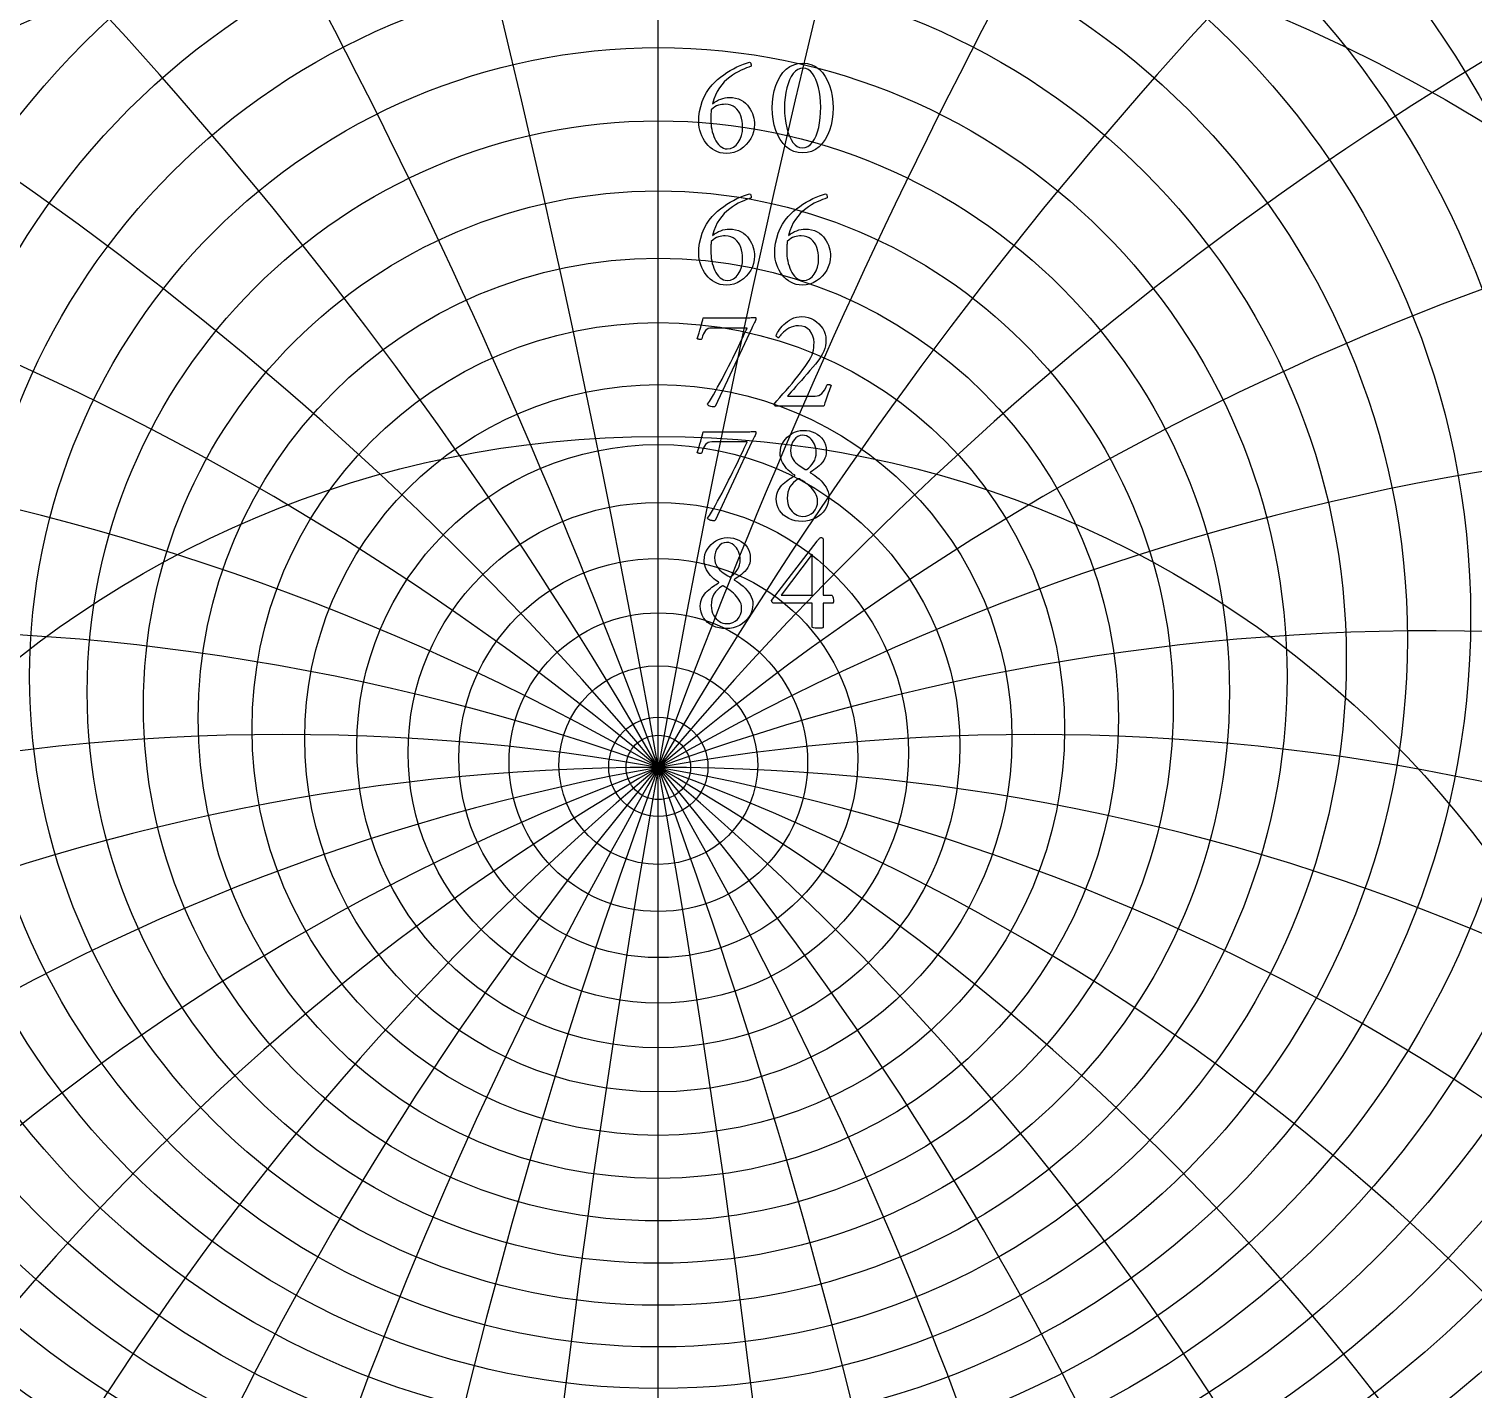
# Model space of a CAD drawing. Header units: millimetres. Extents: x -96 to 96, y -96 to 98.
# Drawn here: x -24.6 to 31.9, y 3.2 to 56.4 of the extents above; entities that cross this region are included whole.
import ezdxf

# ---------------------------------------------------------------- set-up
doc = ezdxf.new("R2010")
doc.units = ezdxf.units.MM
for name, color, linetype in [('CUT_OUTER', 1, 'Continuous'), ('ENGRAVE', 7, 'Continuous'), ('ENGRAVE_FINE', 8, 'Continuous'), ('TEXT', 5, 'Continuous')]:
    doc.layers.add(name, color=color, linetype=linetype)

msp = doc.modelspace()

# ---------------------------------------------------------------- linework, layer by layer
at = {"layer": 'CUT_OUTER'}
for centre, radius, start, end in [((-0.0002, -0.0002), 95.9249, 159.960768, 87.804282), ((-0.0008, 0.0006), 95.924, 92.195139, 159.961115)]:
    msp.add_arc(centre, radius, start, end, dxfattribs=at)
at = {"layer": 'ENGRAVE'}
msp.add_lwpolyline([(0, -94.5), (0, 94.5)], dxfattribs=at)
for centre, radius in [((0, 0), 94.5), ((0, 39.3198), 45.8214), ((0, 33.4026), 31.7828), ((0, 0), 61.8587), ((0, 29.9448), 20.1474), ((0, 0), 40.492), ((0, 28.1152), 9.7918), ((0, 27.5413), 1.26)]:
    msp.add_circle(centre, radius, dxfattribs=at)
for centre, radius, start, end in [((0, 49.5393), 64.3903, 158.578774, 21.421226), ((0, 68.701), 92.4464, 199.959035, 340.040965), ((0, -55.6978), 83.2391, 42, 138), ((0, -55.6978), 83.2391, 42, 138)]:
    msp.add_arc(centre, radius, start, end, dxfattribs=at)
at = {"layer": 'ENGRAVE_FINE'}
for centre, radius in [((0, 40.9306), 49.0744), ((0, 37.8737), 42.7421), ((0, 36.5736), 39.8155), ((0, 35.4037), 37.0235), ((0, 34.3505), 34.3505), ((0, 32.5503), 29.3084), ((0, 31.785), 26.9167), ((0, 31.0997), 24.5981), ((0, 30.4881), 22.3442), ((0, 29.4653), 18.0005), ((0, 29.0457), 15.8973), ((0, 28.6826), 13.8317), ((0, 28.3732), 11.7983), ((0, 27.9066), 7.8075), ((0, 27.7459), 5.8406), ((0, 27.632), 3.8866), ((0, 27.5639), 1.9412)]:
    msp.add_circle(centre, radius, dxfattribs=at)
for centre, radius, start, end in [((0, 42.7283), 52.5257, 104.50551, 75.49449), ((-472.0723, -55.6978), 479.3548, 3.846969, 18.080135), ((-472.0723, -55.6978), 479.3548, 3.846969, 18.080135), ((472.0723, -55.6978), 479.3548, 161.919865, 176.153031), ((472.0723, -55.6978), 479.3548, 161.919865, 176.153031), ((-228.6975, -55.6978), 243.3748, 7.744385, 36.376389), ((-228.6975, -55.6978), 243.3748, 7.744385, 36.376389), ((228.6975, -55.6978), 243.3748, 143.623611, 172.255615), ((228.6975, -55.6978), 243.3748, 143.623611, 172.255615), ((0, 44.7397), 56.2045, 131.44749, 48.55251), ((-144.1743, -55.6978), 166.4782, 11.745134, 55.103196), ((-144.1743, -55.6978), 166.4782, 11.745134, 55.103196), ((144.1743, -55.6978), 166.4782, 124.896804, 168.254866), ((144.1743, -55.6978), 166.4782, 124.896804, 168.254866), ((0, 46.997), 60.1454, 146.69677, 33.30323), ((-99.2005, -55.6978), 129.497, 15.907198, 74.457561), ((-99.2005, -55.6978), 129.497, 15.907198, 74.457561), ((99.2005, -55.6978), 129.497, 105.542439, 164.092802), ((99.2005, -55.6978), 129.497, 105.542439, 164.092802), ((0, 52.4148), 68.9898, 168.649585, 11.350415), ((0, 55.683), 74.0064, 177.547342, 2.452658), ((-69.8459, -55.6978), 108.6609, 20.296793, 94.565762), ((-69.8459, -55.6978), 108.6609, 20.296793, 94.565762), ((69.8459, -55.6978), 108.6609, 85.434238, 159.703207), ((69.8459, -55.6978), 108.6609, 85.434238, 159.703207), ((0, 59.4189), 79.518, 185.608142, 354.391858), ((0, 63.7174), 85.6227, 193.034463, 346.965537), ((-48.0581, -55.6978), 96.1162, 24.992282, 112.762358), ((-48.0581, -55.6978), 96.1162, 24.992282, 112.762358), ((48.0581, -55.6978), 96.1162, 67.237642, 155.007718), ((48.0581, -55.6978), 96.1162, 67.237642, 155.007718), ((-30.2966, -55.6978), 88.5812, 30.089288, 122.535602), ((-30.2966, -55.6978), 88.5812, 30.089288, 122.535602), ((30.2966, -55.6978), 88.5812, 57.464398, 149.910712), ((30.2966, -55.6978), 88.5812, 57.464398, 149.910712), ((-14.6773, -55.6978), 84.5232, 35.707517, 130.834526), ((-14.6773, -55.6978), 84.5232, 35.707517, 130.834526), ((14.6773, -55.6978), 84.5232, 49.165474, 144.292483), ((14.6773, -55.6978), 84.5232, 49.165474, 144.292483)]:
    msp.add_arc(centre, radius, start, end, dxfattribs=at)
at = {"layer": 'TEXT'}
for points in [[(2.7608, 53.7509), (2.8976, 53.7443), (3.0228, 53.7244), (3.1365, 53.6912), (3.2387, 53.6447), (3.3302, 53.588), (3.4119, 53.5239), (3.4839, 53.4525), (3.546, 53.3737), (3.5993, 53.2902), (3.6445, 53.2046), (3.6817, 53.117), (3.7109, 53.0272), (3.7329, 52.9386), (3.7486, 52.8546), (3.7581, 52.7752), (3.7612, 52.7003), (3.7519, 52.552), (3.7242, 52.4089), (3.6779, 52.2711), (3.6131, 52.1386), (3.5328, 52.0149), (3.4399, 51.9039), (3.3344, 51.8054), (3.2163, 51.7194), (3.0879, 51.6497), (2.9515, 51.6), (2.8071, 51.5701), (2.6546, 51.5602), (2.5347, 51.567), (2.4206, 51.5874), (2.3125, 51.6215), (2.2103, 51.6691), (2.1148, 51.728), (2.0266, 51.7956), (1.9457, 51.8719), (1.8722, 51.957), (1.8064, 52.049), (1.7486, 52.1463), (1.6988, 52.2488), (1.6571, 52.3565), (1.624, 52.4667), (1.6005, 52.5766), (1.5863, 52.6861), (1.5816, 52.7953), (1.59, 53.002), (1.6151, 53.2032), (1.6571, 53.3988), (1.7157, 53.5889), (1.7905, 53.7701), (1.8806, 53.9395), (1.9861, 54.0971), (2.1069, 54.2427), (2.2084, 54.3468), (2.3172, 54.4467), (2.4334, 54.5424), (2.5568, 54.6339), (2.6847, 54.7202), (2.8139, 54.8002), (2.9446, 54.8739), (3.0766, 54.9413), (3.207, 55.0011), (3.333, 55.0517), (3.4543, 55.0933), (3.5712, 55.1258), (3.589, 55.1217), (3.6033, 55.1097), (3.6141, 55.0896), (3.6215, 55.0615), (3.6264, 55.0316), (3.6299, 55.0063), (3.632, 54.9855), (3.6327, 54.9693), (3.5431, 54.9385), (3.4475, 54.9022), (3.3461, 54.8603), (3.2387, 54.8128), (3.1281, 54.7583), (3.0172, 54.6954), (2.906, 54.6242), (2.7944, 54.5445), (2.6854, 54.4553), (2.582, 54.3552), (2.4842, 54.2443), (2.392, 54.1226), (2.3078, 53.9886), (2.2341, 53.841), (2.1709, 53.6798), (2.1181, 53.505), (2.1929, 53.5604), (2.2718, 53.6091), (2.3549, 53.6512), (2.4423, 53.6867), (2.5292, 53.7148), (2.6113, 53.7349), (2.6885, 53.7469), (2.7608, 53.7509)], [(5.6446, 55.0922), (5.8299, 55.0772), (6.0002, 55.0321), (6.1554, 54.957), (6.2957, 54.8519), (6.4204, 54.7218), (6.529, 54.5718), (6.6216, 54.4018), (6.6981, 54.212), (6.758, 54.0075), (6.8008, 53.7935), (6.8264, 53.5702), (6.835, 53.3374), (6.8263, 53.1046), (6.8001, 52.8812), (6.7564, 52.6672), (6.6953, 52.4627), (6.6176, 52.2727), (6.5241, 52.1023), (6.415, 51.9514), (6.2901, 51.82), (6.1502, 51.7137), (5.996, 51.6377), (5.8275, 51.5921), (5.6446, 51.5769), (5.4665, 51.5921), (5.3009, 51.6377), (5.1479, 51.7137), (5.0075, 51.82), (4.8812, 51.9514), (4.7707, 52.1023), (4.6758, 52.2727), (4.5967, 52.4627), (4.5344, 52.6672), (4.4898, 52.8812), (4.4631, 53.1046), (4.4542, 53.3374), (4.4629, 53.5702), (4.4891, 53.7935), (4.5328, 54.0075), (4.5939, 54.212), (4.6718, 54.4018), (4.7658, 54.5718), (4.8758, 54.7218), (5.0019, 54.8519), (5.1427, 54.957), (5.2967, 55.0321), (5.464, 55.0772), (5.6446, 55.0922)], [(5.6725, 54.891), (5.562, 54.8779), (5.4595, 54.8386), (5.365, 54.7731), (5.2785, 54.6814), (5.2008, 54.5678), (5.1325, 54.4362), (5.0737, 54.2869), (5.0243, 54.1198), (4.9851, 53.9388), (4.9572, 53.7481), (4.9404, 53.5476), (4.9348, 53.3374), (4.9404, 53.1294), (4.9572, 52.9301), (4.9851, 52.7395), (5.0243, 52.5577), (5.073, 52.3892), (5.1297, 52.2385), (5.1945, 52.1056), (5.2674, 51.9905), (5.3472, 51.8976), (5.4329, 51.8312), (5.5246, 51.7914), (5.6222, 51.7781), (5.74, 51.7917), (5.8472, 51.8326), (5.9439, 51.9007), (6.0302, 51.9961), (6.1062, 52.1141), (6.172, 52.2504), (6.2277, 52.4047), (6.2733, 52.5773), (6.3088, 52.7628), (6.3341, 52.9559), (6.3493, 53.1568), (6.3544, 53.3653), (6.3489, 53.5751), (6.3327, 53.774), (6.3056, 53.9621), (6.2677, 54.1393), (6.2202, 54.3025), (6.1643, 54.4481), (6.1001, 54.5763), (6.0274, 54.687), (5.9476, 54.7763), (5.8619, 54.84), (5.7702, 54.8783), (5.6725, 54.891)], [(2.0734, 53.2647), (2.0682, 53.2197), (2.0636, 53.1739), (2.0598, 53.1274), (2.0566, 53.0803), (2.0542, 53.0328), (2.0525, 52.9853), (2.0514, 52.9378), (2.0511, 52.8903), (2.0535, 52.797), (2.0608, 52.7016), (2.0731, 52.6042), (2.0902, 52.5046), (2.1124, 52.4058), (2.1398, 52.3104), (2.1724, 52.2186), (2.2103, 52.1302), (2.2535, 52.0476), (2.3018, 51.973), (2.3555, 51.9065), (2.4143, 51.848), (2.4782, 51.8003), (2.5471, 51.7662), (2.6208, 51.7458), (2.6993, 51.739), (2.8247, 51.7544), (2.9383, 51.8005), (3.0399, 51.8773), (3.1297, 51.9849), (3.203, 52.1155), (3.2554, 52.2615), (3.2869, 52.4229), (3.2973, 52.5997), (3.293, 52.7149), (3.2799, 52.826), (3.258, 52.9329), (3.2275, 53.0356), (3.1875, 53.1313), (3.1374, 53.2172), (3.0771, 53.2934), (3.0067, 53.3597), (2.9253, 53.4135), (2.8321, 53.4519), (2.7269, 53.475), (2.6099, 53.4827), (2.5497, 53.4804), (2.4863, 53.4736), (2.4197, 53.4622), (2.3501, 53.4463), (2.2793, 53.4214), (2.2096, 53.3828), (2.141, 53.3306), (2.0734, 53.2647)], [(2.7608, 48.6017), (2.8976, 48.5951), (3.0228, 48.5752), (3.1365, 48.542), (3.2387, 48.4955), (3.3302, 48.4388), (3.4119, 48.3747), (3.4839, 48.3032), (3.546, 48.2245), (3.5993, 48.141), (3.6445, 48.0554), (3.6817, 47.9677), (3.7109, 47.878), (3.7329, 47.7894), (3.7486, 47.7054), (3.7581, 47.626), (3.7612, 47.551), (3.7519, 47.4028), (3.7242, 47.2597), (3.6779, 47.1219), (3.6131, 46.9894), (3.5328, 46.8657), (3.4399, 46.7546), (3.3344, 46.6561), (3.2163, 46.5702), (3.0879, 46.5005), (2.9515, 46.4508), (2.8071, 46.4209), (2.6546, 46.4109), (2.5347, 46.4178), (2.4206, 46.4382), (2.3125, 46.4722), (2.2103, 46.5199), (2.1148, 46.5788), (2.0266, 46.6464), (1.9457, 46.7227), (1.8722, 46.8077), (1.8064, 46.8998), (1.7486, 46.9971), (1.6988, 47.0996), (1.6571, 47.2073), (1.624, 47.3175), (1.6005, 47.4274), (1.5863, 47.5369), (1.5816, 47.646), (1.59, 47.8528), (1.6151, 48.054), (1.6571, 48.2496), (1.7157, 48.4396), (1.7905, 48.6209), (1.8806, 48.7903), (1.9861, 48.9479), (2.1069, 49.0935), (2.2084, 49.1976), (2.3172, 49.2975), (2.4334, 49.3932), (2.5568, 49.4847), (2.6847, 49.571), (2.8139, 49.651), (2.9446, 49.7247), (3.0766, 49.7921), (3.207, 49.8518), (3.333, 49.9025), (3.4543, 49.9441), (3.5712, 49.9765), (3.589, 49.9725), (3.6033, 49.9605), (3.6141, 49.9404), (3.6215, 49.9123), (3.6264, 49.8824), (3.6299, 49.8571), (3.632, 49.8363), (3.6327, 49.8201), (3.5431, 49.7893), (3.4475, 49.753), (3.3461, 49.7111), (3.2387, 49.6636), (3.1281, 49.6091), (3.0172, 49.5462), (2.906, 49.475), (2.7944, 49.3953), (2.6854, 49.3061), (2.582, 49.206), (2.4842, 49.0951), (2.392, 48.9734), (2.3078, 48.8394), (2.2341, 48.6918), (2.1709, 48.5306), (2.1181, 48.3558), (2.1929, 48.4112), (2.2718, 48.4599), (2.3549, 48.502), (2.4423, 48.5374), (2.5292, 48.5656), (2.6113, 48.5857), (2.6885, 48.5977), (2.7608, 48.6017)], [(5.734, 48.6017), (5.8708, 48.5951), (5.996, 48.5752), (6.1097, 48.542), (6.2119, 48.4955), (6.3034, 48.4388), (6.3851, 48.3747), (6.4571, 48.3032), (6.5192, 48.2245), (6.5725, 48.141), (6.6177, 48.0554), (6.6549, 47.9677), (6.6841, 47.878), (6.7061, 47.7894), (6.7218, 47.7054), (6.7313, 47.626), (6.7344, 47.551), (6.7251, 47.4028), (6.6974, 47.2597), (6.6511, 47.1219), (6.5863, 46.9894), (6.506, 46.8657), (6.413, 46.7546), (6.3076, 46.6561), (6.1895, 46.5702), (6.0611, 46.5005), (5.9247, 46.4508), (5.7803, 46.4209), (5.6278, 46.4109), (5.5078, 46.4178), (5.3938, 46.4382), (5.2857, 46.4722), (5.1835, 46.5199), (5.088, 46.5788), (4.9998, 46.6464), (4.9189, 46.7227), (4.8454, 46.8077), (4.7796, 46.8998), (4.7218, 46.9971), (4.672, 47.0996), (4.6302, 47.2073), (4.5972, 47.3175), (4.5737, 47.4274), (4.5595, 47.5369), (4.5548, 47.646), (4.5632, 47.8528), (4.5883, 48.054), (4.6302, 48.2496), (4.6889, 48.4396), (4.7637, 48.6209), (4.8538, 48.7903), (4.9593, 48.9479), (5.0801, 49.0935), (5.1816, 49.1976), (5.2904, 49.2975), (5.4066, 49.3932), (5.53, 49.4847), (5.6579, 49.571), (5.7871, 49.651), (5.9177, 49.7247), (6.0498, 49.7921), (6.1802, 49.8518), (6.3062, 49.9025), (6.4275, 49.9441), (6.5444, 49.9765), (6.5622, 49.9725), (6.5765, 49.9605), (6.5873, 49.9404), (6.5947, 49.9123), (6.5996, 49.8824), (6.6031, 49.8571), (6.6052, 49.8363), (6.6059, 49.8201), (6.5163, 49.7893), (6.4207, 49.753), (6.3193, 49.7111), (6.2119, 49.6636), (6.1013, 49.6091), (5.9904, 49.5462), (5.8791, 49.475), (5.7675, 49.3953), (5.6586, 49.3061), (5.5552, 49.206), (5.4574, 49.0951), (5.3652, 48.9734), (5.281, 48.8394), (5.2073, 48.6918), (5.1441, 48.5306), (5.0913, 48.3558), (5.1661, 48.4112), (5.245, 48.4599), (5.3281, 48.502), (5.4155, 48.5374), (5.5024, 48.5656), (5.5845, 48.5857), (5.6617, 48.5977), (5.734, 48.6017)], [(2.0734, 48.1155), (2.0682, 48.0704), (2.0636, 48.0247), (2.0598, 47.9782), (2.0566, 47.9311), (2.0542, 47.8836), (2.0525, 47.8361), (2.0514, 47.7886), (2.0511, 47.7411), (2.0535, 47.6478), (2.0608, 47.5524), (2.0731, 47.455), (2.0902, 47.3554), (2.1124, 47.2566), (2.1398, 47.1612), (2.1724, 47.0694), (2.2103, 46.981), (2.2535, 46.8984), (2.3018, 46.8238), (2.3555, 46.7573), (2.4143, 46.6988), (2.4782, 46.6511), (2.5471, 46.617), (2.6208, 46.5966), (2.6993, 46.5898), (2.8247, 46.6052), (2.9383, 46.6513), (3.0399, 46.7281), (3.1297, 46.8357), (3.203, 46.9663), (3.2554, 47.1123), (3.2869, 47.2737), (3.2973, 47.4504), (3.293, 47.5657), (3.2799, 47.6768), (3.258, 47.7837), (3.2275, 47.8864), (3.1875, 47.9821), (3.1374, 48.068), (3.0771, 48.1441), (3.0067, 48.2105), (2.9253, 48.2643), (2.8321, 48.3027), (2.7269, 48.3258), (2.6099, 48.3335), (2.5497, 48.3312), (2.4863, 48.3244), (2.4197, 48.313), (2.3501, 48.2971), (2.2793, 48.2722), (2.2096, 48.2336), (2.141, 48.1813), (2.0734, 48.1155)], [(5.0466, 48.1155), (5.0414, 48.0704), (5.0368, 48.0247), (5.033, 47.9782), (5.0298, 47.9311), (5.0274, 47.8836), (5.0256, 47.8361), (5.0246, 47.7886), (5.0243, 47.7411), (5.0267, 47.6478), (5.034, 47.5524), (5.0463, 47.455), (5.0634, 47.3554), (5.0856, 47.2566), (5.113, 47.1612), (5.1456, 47.0694), (5.1835, 46.981), (5.2267, 46.8984), (5.275, 46.8238), (5.3287, 46.7573), (5.3875, 46.6988), (5.4514, 46.6511), (5.5202, 46.617), (5.5939, 46.5966), (5.6725, 46.5898), (5.7979, 46.6052), (5.9115, 46.6513), (6.0131, 46.7281), (6.1029, 46.8357), (6.1762, 46.9663), (6.2286, 47.1123), (6.2601, 47.2737), (6.2705, 47.4504), (6.2662, 47.5657), (6.2531, 47.6768), (6.2312, 47.7837), (6.2007, 47.8864), (6.1607, 47.9821), (6.1106, 48.068), (6.0503, 48.1441), (5.9799, 48.2105), (5.8985, 48.2643), (5.8053, 48.3027), (5.7001, 48.3258), (5.5831, 48.3335), (5.5229, 48.3312), (5.4595, 48.3244), (5.3929, 48.313), (5.3232, 48.2971), (5.2525, 48.2722), (5.1828, 48.2336), (5.1142, 48.1813), (5.0466, 48.1155)], [(3.4091, 45.1268), (3.4633, 45.1274), (3.5195, 45.1289), (3.5778, 45.1315), (3.6383, 45.1352), (3.6934, 45.1389), (3.7361, 45.1415), (3.7661, 45.1431), (3.7836, 45.1436), (3.7982, 45.1405), (3.8087, 45.131), (3.815, 45.1153), (3.8171, 45.0933), (3.8139, 45.0627), (3.8045, 45.0269), (3.7888, 44.9859), (3.7668, 44.9396), (3.7413, 44.8898), (3.7151, 44.8383), (3.6882, 44.785), (3.6606, 44.73), (2.2243, 41.6618), (2.2145, 41.6545), (2.202, 41.6493), (2.1866, 41.6461), (2.1684, 41.6451), (2.1359, 41.647), (2.1, 41.6527), (2.0605, 41.6624), (2.0175, 41.6758), (1.9784, 41.6917), (1.9505, 41.7086), (1.9337, 41.7266), (1.9281, 41.7457), (1.9997, 41.8574), (2.0748, 41.9804), (2.1534, 42.1145), (2.2355, 42.2598), (2.3198, 42.4128), (2.4052, 42.57), (2.4917, 42.7314), (2.5792, 42.8969), (2.6662, 43.0639), (2.751, 43.2295), (2.8338, 43.3936), (2.9145, 43.5564), (2.9921, 43.7148), (3.0654, 43.8659), (3.1346, 44.0096), (3.1995, 44.146), (3.2593, 44.2721), (3.3127, 44.3849), (3.3599, 44.4845), (3.4007, 44.5708), (3.4337, 44.6404), (3.4573, 44.6902), (3.4715, 44.7201), (3.4762, 44.73), (2.0902, 44.73), (2.014, 44.7237), (1.9477, 44.7049), (1.8911, 44.6734), (1.8443, 44.6294), (1.8038, 44.5718), (1.766, 44.4995), (1.7311, 44.4125), (1.699, 44.3109), (1.6927, 44.2962), (1.6794, 44.2857), (1.6591, 44.2794), (1.6319, 44.2773), (1.6223, 44.278), (1.6102, 44.2801), (1.5958, 44.2836), (1.5788, 44.2885), (1.5619, 44.2941), (1.5474, 44.2997), (1.5353, 44.3053), (1.5257, 44.3109), (1.5615, 44.4232), (1.5963, 44.5365), (1.63, 44.6509), (1.6626, 44.7664), (1.6925, 44.8759), (1.7178, 44.9724), (1.7386, 45.0561), (1.7549, 45.1268)], [(6.7679, 42.489), (6.7396, 42.4196), (6.7106, 42.3457), (6.681, 42.2673), (6.6506, 42.1844), (6.6205, 42.1007), (6.5919, 42.0202), (6.5646, 41.9428), (6.5388, 41.8686), (6.5157, 41.8019), (6.4969, 41.7471), (6.4822, 41.7041), (6.4717, 41.673), (4.5827, 41.673), (4.5742, 41.6795), (4.5653, 41.6877), (4.556, 41.6976), (4.5464, 41.7093), (4.5379, 41.7214), (4.5317, 41.7324), (4.5281, 41.7423), (4.5269, 41.7513), (4.6421, 41.8812), (4.7588, 42.0139), (4.8768, 42.1494), (4.9963, 42.2878), (5.1151, 42.4271), (5.231, 42.5658), (5.3442, 42.7038), (5.4546, 42.841), (5.5597, 42.9752), (5.6572, 43.1037), (5.7469, 43.2267), (5.829, 43.344), (5.9053, 43.4631), (5.9666, 43.5746), (6.0129, 43.6783), (6.0442, 43.7744), (6.065, 43.8676), (6.0798, 43.963), (6.0887, 44.0604), (6.0917, 44.16), (6.081, 44.2941), (6.0491, 44.4171), (5.9958, 44.5288), (5.9212, 44.6294), (5.8302, 44.7126), (5.7277, 44.7719), (5.6137, 44.8076), (5.4881, 44.8195), (5.3826, 44.8135), (5.2841, 44.7957), (5.1926, 44.766), (5.1081, 44.7244), (5.0309, 44.6759), (4.9614, 44.6252), (4.8996, 44.5725), (4.8454, 44.5177), (4.7993, 44.4653), (4.7616, 44.4199), (4.7322, 44.3814), (4.7113, 44.35), (4.6943, 44.3523), (4.6771, 44.3591), (4.6594, 44.3704), (4.6414, 44.3863), (4.6255, 44.4033), (4.6142, 44.4178), (4.6074, 44.4298), (4.6051, 44.4394), (4.6171, 44.4689), (4.6365, 44.5072), (4.6633, 44.5542), (4.6973, 44.6099), (4.7387, 44.6707), (4.7874, 44.7328), (4.8435, 44.7964), (4.9069, 44.8614), (4.9766, 44.9246), (5.0515, 44.9829), (5.1317, 45.0364), (5.2171, 45.0849), (5.3077, 45.1253), (5.4036, 45.1541), (5.5047, 45.1714), (5.6111, 45.1771), (5.7394, 45.1689), (5.8619, 45.1443), (5.9783, 45.1033), (6.0889, 45.0458), (6.1909, 44.9754), (6.2817, 44.8956), (6.3613, 44.8064), (6.4298, 44.7077), (6.4848, 44.6025), (6.5241, 44.4939), (6.5477, 44.3818), (6.5556, 44.2662), (6.5503, 44.1506), (6.5346, 44.0384), (6.5084, 43.9298), (6.4717, 43.8247), (6.426, 43.723), (6.3725, 43.6249), (6.3114, 43.5302), (6.2426, 43.439), (6.145, 43.3198), (6.0421, 43.1966), (5.934, 43.0697), (5.8206, 42.9389), (5.7062, 42.8082), (5.595, 42.6818), (5.4869, 42.5595), (5.3819, 42.4415), (5.2838, 42.3313), (5.1961, 42.2326), (5.1189, 42.1454), (5.0522, 42.0698), (6.1364, 42.0698), (6.2138, 42.0763), (6.2838, 42.0957), (6.3465, 42.128), (6.4019, 42.1732), (6.4527, 42.2317), (6.5018, 42.3038), (6.5491, 42.3896), (6.5947, 42.489), (6.6027, 42.5036), (6.6156, 42.5141), (6.6334, 42.5204), (6.6562, 42.5225), (6.6659, 42.5218), (6.6785, 42.5197), (6.6939, 42.5162), (6.712, 42.5113), (6.7302, 42.5057), (6.7456, 42.5001), (6.7581, 42.4945), (6.7679, 42.489)], [(3.4091, 40.6695), (3.4633, 40.67), (3.5195, 40.6716), (3.5778, 40.6742), (3.6383, 40.6778), (3.6934, 40.6815), (3.7361, 40.6841), (3.7661, 40.6857), (3.7836, 40.6862), (3.7982, 40.6831), (3.8087, 40.6737), (3.815, 40.6579), (3.8171, 40.6359), (3.8139, 40.6054), (3.8045, 40.5696), (3.7888, 40.5285), (3.7668, 40.4822), (3.7413, 40.4325), (3.7151, 40.3809), (3.6882, 40.3277), (3.6606, 40.2727), (2.2243, 37.2045), (2.2145, 37.1971), (2.202, 37.1919), (2.1866, 37.1887), (2.1684, 37.1877), (2.1359, 37.1896), (2.1, 37.1954), (2.0605, 37.205), (2.0175, 37.2184), (1.9784, 37.2343), (1.9505, 37.2513), (1.9337, 37.2693), (1.9281, 37.2883), (1.9997, 37.4001), (2.0748, 37.523), (2.1534, 37.6571), (2.2355, 37.8025), (2.3198, 37.9554), (2.4052, 38.1126), (2.4917, 38.274), (2.5792, 38.4396), (2.6662, 38.6065), (2.751, 38.7721), (2.8338, 38.9363), (2.9145, 39.099), (2.9921, 39.2574), (3.0654, 39.4085), (3.1346, 39.5522), (3.1995, 39.6886), (3.2593, 39.8147), (3.3127, 39.9276), (3.3599, 40.0271), (3.4007, 40.1134), (3.4337, 40.1831), (3.4573, 40.2328), (3.4715, 40.2627), (3.4762, 40.2727), (2.0902, 40.2727), (2.014, 40.2664), (1.9477, 40.2475), (1.8911, 40.2161), (1.8443, 40.1721), (1.8038, 40.1144), (1.766, 40.0421), (1.7311, 39.9552), (1.699, 39.8535), (1.6927, 39.8388), (1.6794, 39.8284), (1.6591, 39.8221), (1.6319, 39.82), (1.6223, 39.8207), (1.6102, 39.8228), (1.5958, 39.8263), (1.5788, 39.8312), (1.5619, 39.8367), (1.5474, 39.8423), (1.5353, 39.8479), (1.5257, 39.8535), (1.5615, 39.9658), (1.5963, 40.0792), (1.63, 40.1935), (1.6626, 40.309), (1.6925, 40.4185), (1.7178, 40.5151), (1.7386, 40.5987), (1.7549, 40.6695)], [(5.6725, 40.7253), (5.7929, 40.7194), (5.908, 40.7016), (6.0178, 40.6719), (6.1224, 40.6303), (6.2194, 40.5776), (6.3062, 40.5144), (6.3828, 40.4407), (6.4494, 40.3565), (6.5032, 40.2622), (6.5416, 40.1581), (6.5646, 40.0442), (6.5723, 39.9206), (6.566, 39.8179), (6.5472, 39.7222), (6.5157, 39.6335), (6.4717, 39.5517), (6.4188, 39.4763), (6.3607, 39.4064), (6.2973, 39.3421), (6.2286, 39.2835), (6.1582, 39.2297), (6.0896, 39.1801), (6.0227, 39.1347), (5.9576, 39.0934), (5.9429, 39.0872), (5.938, 39.0795), (5.9429, 39.0704), (5.9576, 39.0599), (6.0412, 39.0117), (6.1245, 38.9565), (6.2075, 38.8943), (6.2901, 38.8252), (6.369, 38.7504), (6.441, 38.6715), (6.506, 38.5884), (6.5639, 38.501), (6.6116, 38.4106), (6.6457, 38.318), (6.6661, 38.2234), (6.6729, 38.1266), (6.6638, 37.9932), (6.6366, 37.8667), (6.5912, 37.7473), (6.5276, 37.6348), (6.4492, 37.5316), (6.3593, 37.4399), (6.2578, 37.3597), (6.1448, 37.2911), (6.0238, 37.2361), (5.8982, 37.1968), (5.7681, 37.1732), (5.6334, 37.1653), (5.4893, 37.1723), (5.3533, 37.1933), (5.2253, 37.2282), (5.1053, 37.2771), (4.9958, 37.3386), (4.8992, 37.4112), (4.8155, 37.4951), (4.7448, 37.5901), (4.6886, 37.6945), (4.6484, 37.8066), (4.6243, 37.9265), (4.6163, 38.0539), (4.6212, 38.1413), (4.6358, 38.2244), (4.6603, 38.3033), (4.6945, 38.3781), (4.7361, 38.4486), (4.7825, 38.515), (4.8339, 38.5772), (4.8901, 38.6352), (4.949, 38.689), (5.0082, 38.7386), (5.0677, 38.784), (5.1276, 38.8252), (5.1851, 38.8626), (5.2373, 38.8964), (5.2843, 38.9268), (5.326, 38.9537), (5.3344, 38.9618), (5.3372, 38.9691), (5.3344, 38.9757), (5.326, 38.9817), (5.2689, 39.0189), (5.2094, 39.0634), (5.1474, 39.1153), (5.0829, 39.1745), (5.0197, 39.24), (4.9614, 39.3107), (4.9079, 39.3867), (4.8594, 39.4679), (4.819, 39.5538), (4.7902, 39.6439), (4.7729, 39.7382), (4.7672, 39.8367), (4.775, 39.952), (4.7986, 40.0631), (4.8379, 40.17), (4.8929, 40.2727), (4.9609, 40.3685), (5.0389, 40.455), (5.1271, 40.532), (5.2254, 40.5996), (5.3309, 40.6546), (5.4406, 40.6939), (5.5545, 40.7175), (5.6725, 40.7253)], [(5.6446, 40.5353), (5.5505, 40.5242), (5.4637, 40.4906), (5.3842, 40.4347), (5.3121, 40.3565), (5.2522, 40.2629), (5.2094, 40.1609), (5.1837, 40.0505), (5.1751, 39.9317), (5.1813, 39.8324), (5.1996, 39.741), (5.2302, 39.6577), (5.2729, 39.5825), (5.3241, 39.5145), (5.3798, 39.4532), (5.4401, 39.3986), (5.5049, 39.3505), (5.5698, 39.3076), (5.6306, 39.2681), (5.6872, 39.2321), (5.7396, 39.1996), (5.7459, 39.1972), (5.7536, 39.1954), (5.7627, 39.1944), (5.7731, 39.194), (5.7756, 39.194), (5.7773, 39.194), (5.7784, 39.194), (5.7787, 39.194), (5.7868, 39.1944), (5.7941, 39.1954), (5.8007, 39.1972), (5.8067, 39.1996), (5.8863, 39.259), (5.9576, 39.3254), (6.0204, 39.3987), (6.0749, 39.4791), (6.1189, 39.5664), (6.1504, 39.6607), (6.1692, 39.762), (6.1755, 39.8703), (6.1715, 39.9506), (6.1595, 40.0296), (6.1394, 40.1071), (6.1113, 40.1832), (6.0758, 40.2555), (6.0337, 40.3216), (5.985, 40.3813), (5.9296, 40.4347), (5.8678, 40.4787), (5.7997, 40.5102), (5.7253, 40.529), (5.6446, 40.5353)], [(5.6446, 37.3609), (5.7719, 37.3714), (5.8856, 37.4029), (5.9857, 37.4553), (6.0721, 37.5286), (6.1418, 37.6191), (6.1916, 37.7228), (6.2215, 37.8398), (6.2314, 37.9701), (6.2255, 38.0527), (6.2077, 38.1329), (6.178, 38.2106), (6.1364, 38.2859), (6.0868, 38.3578), (6.033, 38.4256), (5.975, 38.4892), (5.9129, 38.5485), (5.8496, 38.6032), (5.7885, 38.6526), (5.7295, 38.6968), (5.6725, 38.7358), (5.6219, 38.7686), (5.5817, 38.7944), (5.552, 38.8133), (5.5328, 38.8252), (5.5223, 38.8301), (5.5133, 38.8336), (5.5056, 38.8357), (5.4993, 38.8364), (5.4916, 38.836), (5.4853, 38.835), (5.4804, 38.8332), (5.4769, 38.8308), (5.3727, 38.7585), (5.2834, 38.6813), (5.2092, 38.5992), (5.15, 38.5122), (5.1048, 38.4176), (5.0725, 38.3124), (5.0531, 38.1968), (5.0466, 38.0707), (5.0522, 37.963), (5.069, 37.8632), (5.0969, 37.7715), (5.136, 37.6879), (5.1837, 37.613), (5.2373, 37.5475), (5.2969, 37.4914), (5.3624, 37.4448), (5.4314, 37.4081), (5.5014, 37.3819), (5.5725, 37.3662), (5.6446, 37.3609)], [(2.6993, 36.5298), (2.8197, 36.5239), (2.9348, 36.506), (3.0446, 36.4763), (3.1492, 36.4348), (3.2462, 36.382), (3.333, 36.3188), (3.4096, 36.2451), (3.4762, 36.1609), (3.53, 36.0666), (3.5684, 35.9625), (3.5914, 35.8487), (3.5991, 35.725), (3.5928, 35.6223), (3.574, 35.5266), (3.5425, 35.4379), (3.4985, 35.3562), (3.4456, 35.2807), (3.3875, 35.2109), (3.3241, 35.1466), (3.2554, 35.0879), (3.185, 35.0341), (3.1164, 34.9845), (3.0495, 34.9391), (2.9844, 34.8979), (2.9697, 34.8916), (2.9648, 34.8839), (2.9697, 34.8748), (2.9844, 34.8644), (3.068, 34.8162), (3.1513, 34.761), (3.2343, 34.6988), (3.3169, 34.6296), (3.3958, 34.5549), (3.4678, 34.4759), (3.5328, 34.3928), (3.5907, 34.3055), (3.6384, 34.215), (3.6725, 34.1225), (3.6929, 34.0278), (3.6997, 33.931), (3.6906, 33.7976), (3.6634, 33.6712), (3.618, 33.5517), (3.5544, 33.4392), (3.476, 33.336), (3.3861, 33.2443), (3.2846, 33.1642), (3.1716, 33.0955), (3.0506, 33.0405), (2.925, 33.0012), (2.7949, 32.9776), (2.6602, 32.9698), (2.5161, 32.9768), (2.3801, 32.9977), (2.2521, 33.0327), (2.1321, 33.0816), (2.0226, 33.143), (1.926, 33.2157), (1.8424, 33.2995), (1.7716, 33.3945), (1.7154, 33.499), (1.6752, 33.6111), (1.6511, 33.7309), (1.6431, 33.8584), (1.648, 33.9457), (1.6626, 34.0288), (1.6871, 34.1078), (1.7213, 34.1825), (1.7629, 34.2531), (1.8093, 34.3195), (1.8607, 34.3816), (1.9169, 34.4396), (1.9758, 34.4934), (2.035, 34.543), (2.0945, 34.5884), (2.1544, 34.6296), (2.2119, 34.667), (2.2641, 34.7009), (2.3111, 34.7313), (2.3528, 34.7582), (2.3612, 34.7662), (2.364, 34.7735), (2.3612, 34.7802), (2.3528, 34.7861), (2.2957, 34.8233), (2.2362, 34.8678), (2.1742, 34.9197), (2.1097, 34.9789), (2.0465, 35.0444), (1.9882, 35.1151), (1.9347, 35.1911), (1.8862, 35.2723), (1.8458, 35.3583), (1.817, 35.4484), (1.7997, 35.5427), (1.794, 35.6412), (1.8018, 35.7565), (1.8254, 35.8675), (1.8647, 35.9744), (1.9197, 36.0771), (1.9877, 36.173), (2.0657, 36.2594), (2.1539, 36.3365), (2.2523, 36.404), (2.3577, 36.4591), (2.4674, 36.4984), (2.5813, 36.5219), (2.6993, 36.5298)], [(2.6714, 36.3398), (2.5773, 36.3286), (2.4905, 36.2951), (2.411, 36.2392), (2.3389, 36.1609), (2.279, 36.0673), (2.2362, 35.9653), (2.2105, 35.855), (2.202, 35.7362), (2.2081, 35.6368), (2.2264, 35.5455), (2.257, 35.4622), (2.2998, 35.3869), (2.3509, 35.319), (2.4066, 35.2577), (2.4669, 35.203), (2.5317, 35.155), (2.5967, 35.112), (2.6574, 35.0725), (2.714, 35.0366), (2.7664, 35.0041), (2.7727, 35.0016), (2.7804, 34.9999), (2.7895, 34.9988), (2.7999, 34.9985), (2.8024, 34.9985), (2.8041, 34.9985), (2.8052, 34.9985), (2.8055, 34.9985), (2.8136, 34.9988), (2.8209, 34.9999), (2.8275, 35.0016), (2.8335, 35.0041), (2.9131, 35.0635), (2.9844, 35.1298), (3.0472, 35.2032), (3.1017, 35.2835), (3.1457, 35.3708), (3.1772, 35.4651), (3.196, 35.5664), (3.2023, 35.6747), (3.1983, 35.7551), (3.1863, 35.834), (3.1662, 35.9115), (3.1381, 35.9877), (3.1026, 36.06), (3.0605, 36.126), (3.0118, 36.1857), (2.9564, 36.2392), (2.8946, 36.2832), (2.8265, 36.3146), (2.7521, 36.3335), (2.6714, 36.3398)], [(6.3711, 36.5354), (6.3919, 36.5333), (6.4096, 36.527), (6.424, 36.5165), (6.4354, 36.5018), (6.444, 36.4851), (6.4501, 36.4683), (6.4537, 36.4515), (6.455, 36.4348), (6.455, 34.2831), (6.7791, 34.2831), (6.7927, 34.2789), (6.8057, 34.2664), (6.8179, 34.2454), (6.8294, 34.2161), (6.8392, 34.1811), (6.8462, 34.1434), (6.8504, 34.1029), (6.8518, 34.0596), (6.8507, 34.0309), (6.8476, 34.0065), (6.8423, 33.9862), (6.835, 33.9702), (6.455, 33.9702), (6.455, 33.0145), (6.4527, 33.0136), (6.4459, 33.011), (6.4345, 33.0066), (6.4186, 33.0005), (6.3926, 32.9944), (6.3509, 32.99), (6.2934, 32.9874), (6.2202, 32.9865), (6.1347, 32.9893), (6.0735, 32.9977), (6.0369, 33.0117), (6.0246, 33.0313), (6.0246, 33.9702), (4.4877, 33.9702), (4.4746, 33.9794), (4.4633, 33.9904), (4.4537, 34.0032), (4.4458, 34.0177), (4.4397, 34.0325), (4.4353, 34.0463), (4.4327, 34.0591), (4.4318, 34.0708), (6.2091, 36.3957), (6.2244, 36.4137), (6.2426, 36.4341), (6.2635, 36.457), (6.2873, 36.4823), (6.3114, 36.5055), (6.3334, 36.5221), (6.3533, 36.5321), (6.3711, 36.5354)], [(6.0246, 35.8815), (4.8007, 34.2831), (6.0246, 34.2831)], [(2.6714, 33.1654), (2.7987, 33.1759), (2.9124, 33.2073), (3.0125, 33.2597), (3.0989, 33.333), (3.1686, 33.4235), (3.2184, 33.5273), (3.2483, 33.6443), (3.2582, 33.7746), (3.2523, 33.8572), (3.2345, 33.9373), (3.2048, 34.015), (3.1632, 34.0903), (3.1136, 34.1623), (3.0598, 34.23), (3.0018, 34.2936), (2.9397, 34.353), (2.8764, 34.4077), (2.8153, 34.4571), (2.7563, 34.5013), (2.6993, 34.5402), (2.6487, 34.573), (2.6085, 34.5989), (2.5788, 34.6178), (2.5596, 34.6296), (2.5492, 34.6345), (2.5401, 34.638), (2.5324, 34.6401), (2.5261, 34.6408), (2.5184, 34.6405), (2.5121, 34.6394), (2.5072, 34.6377), (2.5037, 34.6352), (2.3995, 34.5629), (2.3102, 34.4857), (2.236, 34.4036), (2.1768, 34.3167), (2.1316, 34.222), (2.0993, 34.1169), (2.0799, 34.0012), (2.0734, 33.8752), (2.079, 33.7674), (2.0958, 33.6677), (2.1237, 33.576), (2.1628, 33.4923), (2.2105, 33.4174), (2.2641, 33.3519), (2.3237, 33.2958), (2.3892, 33.2492), (2.4582, 33.2125), (2.5282, 33.1863), (2.5993, 33.1706), (2.6714, 33.1654)]]:
    msp.add_lwpolyline(points, close=True, dxfattribs=at)

doc.saveas('drawing.dxf')
